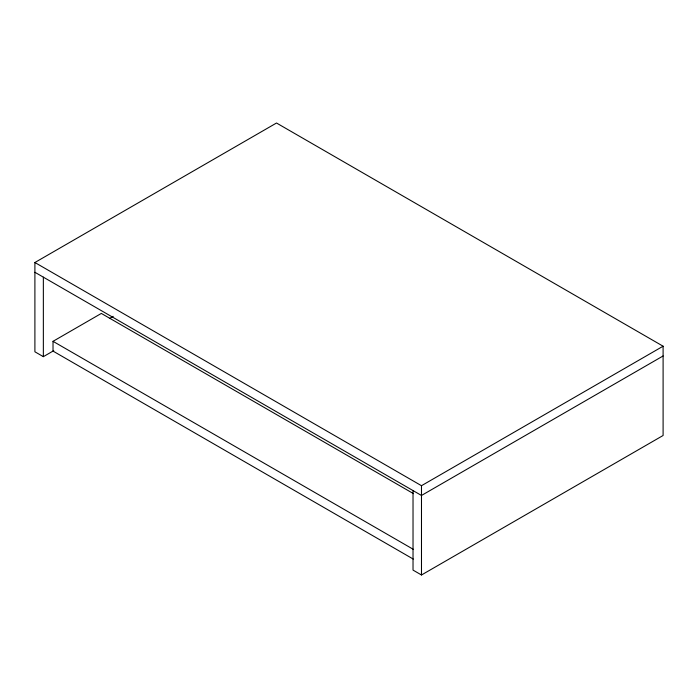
<?xml version="1.0" encoding="UTF-8"?>
<svg xmlns="http://www.w3.org/2000/svg" width="698" height="698" viewBox="0 0 698 698"><rect width="100%" height="100%" fill="white"/><g stroke="black" fill="none" stroke-linecap="round" stroke-linejoin="round"><path stroke-width="1.05" d="M53.737 350.675L43.355 356.669L34.9 351.792L34.9 262.509L276.513 123.014L663.1 346.208L663.1 435.491L421.487 574.986L413.024 570.1L413.024 490.589M413.26 559.081L53.022 351.094L53.022 341.331L101.341 313.428L413.486 493.643M109.42 318.532L113.198 316.351M34.9 262.509L421.487 485.703L663.1 346.208M663.1 355.971L421.487 495.467L34.9 272.281M53.022 341.331L413.26 549.309M421.487 485.703L421.487 574.986M43.355 277.158L43.355 356.669"/></g></svg>
